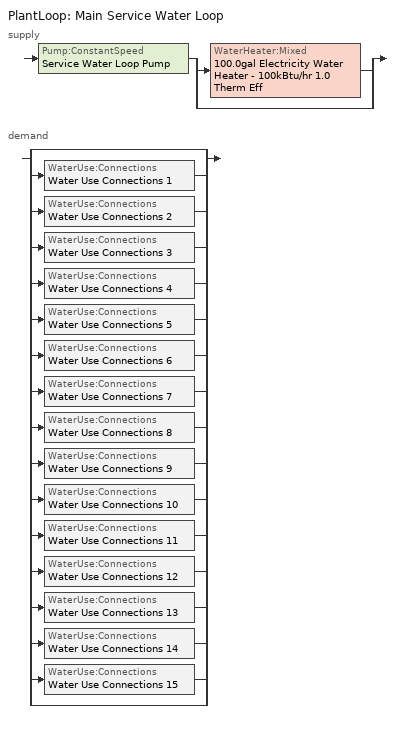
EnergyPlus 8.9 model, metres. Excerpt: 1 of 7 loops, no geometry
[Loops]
PlantLoop 'Main Service Water Loop'
 supply: Pump:ConstantSpeed 'Service Water Loop Pump' > split
  | WaterHeater:Mixed '100.0gal Electricity Water Heater - 100kBtu/hr 1.0 Therm Eff'
  | bypass
 demand: split
  | bypass
  | WaterUse:Connections 'Water Use Connections 1'
  | WaterUse:Connections 'Water Use Connections 2'
  | WaterUse:Connections 'Water Use Connections 3'
  | WaterUse:Connections 'Water Use Connections 4'
  | WaterUse:Connections 'Water Use Connections 5'
  | WaterUse:Connections 'Water Use Connections 6'
  | WaterUse:Connections 'Water Use Connections 7'
  | WaterUse:Connections 'Water Use Connections 8'
  | WaterUse:Connections 'Water Use Connections 9'
  | WaterUse:Connections 'Water Use Connections 10'
  | WaterUse:Connections 'Water Use Connections 11'
  | WaterUse:Connections 'Water Use Connections 12'
  | WaterUse:Connections 'Water Use Connections 13'
  | WaterUse:Connections 'Water Use Connections 14'
  | WaterUse:Connections 'Water Use Connections 15'
  | bypass
[SetpointManager:Scheduled]
Service hot water setpoint manager: Control Variable=Temperature; Schedule=Service Water Loop Temp - 140F
[PlantLoop]
Main Service Water Loop: Fluid Type=Water; Plant Equipment Operation Scheme=Main Service Water Loop Operation Schemes; Maximum Loop Temperature {C}=60; Minimum Loop Temperature {C}=10; Maximum Loop Flow Rate {m3/s}=Autosize; Minimum Loop Flow Rate {m3/s}=0; Plant Loop Volume {m3}=Autocalculate; Load Distribution Scheme=Optimal; Plant Loop Demand Calculation Scheme=SingleSetpoint
[Sizing:Plant]
Main Service Water Loop: Loop Type=Heating; Design Loop Exit Temperature {C}=60; Loop Design Temperature Difference {deltaC}=5; Sizing Option=NonCoincident; Zone Timesteps in Averaging Window=1; Coincident Sizing Factor Mode=None
[Pump:ConstantSpeed]
Service Water Loop Pump: Design Flow Rate {m3/s}=Autosize; Design Pump Head {Pa}=29891; Design Power Consumption {W}=Autosize; Motor Efficiency=0.7; Fraction of Motor Inefficiencies to Fluid Stream=0; Pump Control Type=Intermittent; Design Power Sizing Method=PowerPerFlowPerPressure; Design Electric Power per Unit Flow Rate {W/(m3/s)}=348701.1; Design Shaft Power per Unit Flow Rate per Unit Head=1.28205
[PlantEquipmentOperationSchemes]
Main Service Water Loop Operation Schemes: Control Scheme Object Type 1=PlantEquipmentOperation:HeatingLoad; Control Scheme Name 1=Main Service Water Loop Heating Operation Scheme; Control Scheme Schedule Name 1=Always On Discrete
[PlantEquipmentList]
Main Service Water Loop Heating Equipment List: WaterHeater:Mixed, 100.0gal Electricity Water Heater - 100kBtu/hr 1.0 Therm Eff
[WaterHeater:Mixed]
100.0gal Electricity Water Heater - 100kBtu/hr 1.0 Therm Eff: Tank Volume {m3}=0.378541; Setpoint Temperature Schedule=Service Water Loop Temp - 140F; Deadband Temperature Difference {deltaC}=2; Maximum Temperature Limit {C}=82.2222; Heater Control Type=Cycle; Heater Maximum Capacity {W}=29307.1; Heater Ignition Minimum Flow Rate {m3/s}=0; Heater Ignition Delay {s}=0; Heater Fuel Type=Electricity; Heater Thermal Efficiency=1; Off Cycle Parasitic Fuel Consumption Rate {W}=1276.95; Off Cycle Parasitic Fuel Type=Electricity; Off Cycle Parasitic Heat Fraction to Tank=0.8; On Cycle Parasitic Fuel Consumption Rate {W}=1276.95; On Cycle Parasitic Fuel Type=Electricity; On Cycle Parasitic Heat Fraction to Tank=0; Ambient Temperature Indicator=Schedule; Ambient Temperature Schedule=Water Heater Ambient Temp Schedule - 70F; Off Cycle Loss Coefficient to Ambient Temperature {W/K}=2.78836; Off Cycle Loss Fraction to Zone=1; On Cycle Loss Coefficient to Ambient Temperature {W/K}=2.78836; On Cycle Loss Fraction to Zone=1; Use Side Effectiveness=1; Source Side Effectiveness=1; Use Side Design Flow Rate {m3/s}=Autosize; Source Side Design Flow Rate {m3/s}=Autosize; Indirect Water Heating Recovery Time {hr}=1.5; Source Side Flow Control Mode=IndirectHeatPrimarySetpoint
[WaterUse:Connections]
Name | Water Use Equipment Name 1
Water Use Connections 1 | Core_bottom Service Water Use 0.38gal/min
Water Use Connections 2 | Core_mid Service Water Use 0.38gal/min
Water Use Connections 3 | Core_top Service Water Use 0.38gal/min
Water Use Connections 4 | Perimeter_bot_zn_1 Service Water Use 0.08gal/min
Water Use Connections 5 | Perimeter_bot_zn_2 Service Water Use 0.05gal/min
Water Use Connections 6 | Perimeter_bot_zn_3 Service Water Use 0.08gal/min
Water Use Connections 7 | Perimeter_bot_zn_4 Service Water Use 0.05gal/min
Water Use Connections 8 | Perimeter_mid_zn_1 Service Water Use 0.08gal/min
Water Use Connections 9 | Perimeter_mid_zn_2 Service Water Use 0.05gal/min
Water Use Connections 10 | Perimeter_mid_zn_3 Service Water Use 0.08gal/min
Water Use Connections 11 | Perimeter_mid_zn_4 Service Water Use 0.05gal/min
Water Use Connections 12 | Perimeter_top_zn_1 Service Water Use 0.08gal/min
Water Use Connections 13 | Perimeter_top_zn_2 Service Water Use 0.05gal/min
Water Use Connections 14 | Perimeter_top_zn_3 Service Water Use 0.08gal/min
Water Use Connections 15 | Perimeter_top_zn_4 Service Water Use 0.05gal/min
[WaterUse:Equipment] Flow Rate Fraction Schedule=NECB-A-Service Water Heating
Name | Peak Flow Rate {m3/s} | Target Temperature Schedule | Zone | Sensible Fraction Schedule | Latent Fraction Schedule
Core_bottom Service Water Use 0.38gal/min | 2.38083e-05 | Schedule Ruleset 5 | Sp-Core_bottom Sys-6 Flr-2 Sch-A HPlcmt-core ZN | Schedule Ruleset 3 | Schedule Ruleset 4
Core_mid Service Water Use 0.38gal/min | 2.38083e-05 | Schedule Ruleset 8 | Sp-Core_mid Sys-6 Flr-3 Sch-A HPlcmt-core ZN | Schedule Ruleset 6 | Schedule Ruleset 7
Core_top Service Water Use 0.38gal/min | 2.38083e-05 | Schedule Ruleset 11 | Sp-Core_top Sys-6 Flr-1 Sch-A HPlcmt-core ZN | Schedule Ruleset 9 | Schedule Ruleset 10
Perimeter_bot_zn_1 Service Water Use 0.08gal/min | 5.01899e-06 | Schedule Ruleset 14 | Sp-Perimeter_bot_ZN_1 Sys-6 Flr-2 Sch-A HPlcmt-south ZN | Schedule Ruleset 12 | Schedule Ruleset 13
Perimeter_bot_zn_2 Service Water Use 0.05gal/min | 3.17744e-06 | Schedule Ruleset 17 | Sp-Perimeter_bot_ZN_2 Sys-6 Flr-2 Sch-A HPlcmt-east ZN | Schedule Ruleset 15 | Schedule Ruleset 16
Perimeter_bot_zn_3 Service Water Use 0.08gal/min | 5.01899e-06 | Schedule Ruleset 20 | Sp-Perimeter_bot_ZN_3 Sys-6 Flr-2 Sch-A HPlcmt-north ZN | Schedule Ruleset 18 | Schedule Ruleset 19
Perimeter_bot_zn_4 Service Water Use 0.05gal/min | 3.17723e-06 | Schedule Ruleset 23 | Sp-Perimeter_bot_ZN_4 Sys-6 Flr-2 Sch-A HPlcmt-west ZN | Schedule Ruleset 21 | Schedule Ruleset 22
Perimeter_mid_zn_1 Service Water Use 0.08gal/min | 5.01899e-06 | Schedule Ruleset 26 | Sp-Perimeter_mid_ZN_1 Sys-6 Flr-3 Sch-A HPlcmt-south ZN | Schedule Ruleset 24 | Schedule Ruleset 25
Perimeter_mid_zn_2 Service Water Use 0.05gal/min | 3.17744e-06 | Schedule Ruleset 29 | Sp-Perimeter_mid_ZN_2 Sys-6 Flr-3 Sch-A HPlcmt-east ZN | Schedule Ruleset 27 | Schedule Ruleset 28
Perimeter_mid_zn_3 Service Water Use 0.08gal/min | 5.01899e-06 | Schedule Ruleset 32 | Sp-Perimeter_mid_ZN_3 Sys-6 Flr-3 Sch-A HPlcmt-north ZN | Schedule Ruleset 30 | Schedule Ruleset 31
Perimeter_mid_zn_4 Service Water Use 0.05gal/min | 3.17723e-06 | Schedule Ruleset 35 | Sp-Perimeter_mid_ZN_4 Sys-6 Flr-3 Sch-A HPlcmt-west ZN | Schedule Ruleset 33 | Schedule Ruleset 34
Perimeter_top_zn_1 Service Water Use 0.08gal/min | 5.01899e-06 | Schedule Ruleset 38 | Sp-Perimeter_top_ZN_1 Sys-6 Flr-1 Sch-A HPlcmt-south ZN | Schedule Ruleset 36 | Schedule Ruleset 37
Perimeter_top_zn_2 Service Water Use 0.05gal/min | 3.17744e-06 | Schedule Ruleset 41 | Sp-Perimeter_top_ZN_2 Sys-6 Flr-1 Sch-A HPlcmt-east ZN | Schedule Ruleset 39 | Schedule Ruleset 40
Perimeter_top_zn_3 Service Water Use 0.08gal/min | 5.01899e-06 | Schedule Ruleset 44 | Sp-Perimeter_top_ZN_3 Sys-6 Flr-1 Sch-A HPlcmt-north ZN | Schedule Ruleset 42 | Schedule Ruleset 43
Perimeter_top_zn_4 Service Water Use 0.05gal/min | 3.17723e-06 | Schedule Ruleset 47 | Sp-Perimeter_top_ZN_4 Sys-6 Flr-1 Sch-A HPlcmt-west ZN | Schedule Ruleset 45 | Schedule Ruleset 46
[PlantEquipmentOperation:HeatingLoad]
Main Service Water Loop Heating Operation Scheme: Load Range Lower Limit 1 {W}=0; Load Range Upper Limit 1 {W}=1000000000; Range Equipment List Name 1=Main Service Water Loop Heating Equipment List
[Schedule:Day:Interval]
NECB-A-Service Water Heating Default; NECB-A-Service Water Heating Default|Wkdy Day: No, 07:00, 0.05, 08:00, 0.1, 10:00, 0.5, 16:00, 0.9, 17:00, 0.7, 18:00, 0.5, 19:00, 0.3, 22:00, 0.2, 24:00, 0.05
NECB-A-Service Water Heating Sat Day; NECB-A-Service Water Heating Sun|Hol Day; Schedule Day 11; Schedule Day 14; Schedule Day 17; Schedule Day 20; Schedule Day 23; Schedule Day 26; Schedule Day 29; Schedule Day 32; Schedule Day 35; Schedule Day 38; Schedule Day 41; Schedule Day 44; Schedule Day 47; Schedule Day 50; Schedule Day 8: No, 24:00, 0.05
Schedule Day 10; Schedule Day 13; Schedule Day 16; Schedule Day 19; Schedule Day 22; Schedule Day 25; Schedule Day 28; Schedule Day 31; Schedule Day 34; Schedule Day 37; Schedule Day 40; Schedule Day 43; Schedule Day 46; Schedule Day 49; Schedule Day 7: No, 24:00, 0.2
Schedule Day 12; Schedule Day 15; Schedule Day 18; Schedule Day 21; Schedule Day 24; Schedule Day 27; Schedule Day 30; Schedule Day 33; Schedule Day 36; Schedule Day 39; Schedule Day 42; Schedule Day 45; Schedule Day 48; Schedule Day 51; Schedule Day 9; Service Water Loop Temp - 140F Default: No, 24:00, 60
Water Heater Ambient Temp Schedule - 70F Default: No, 24:00, 21.1111
[Schedule:Week:Daily]
Schedule:Week:Daily {c3bbe2cf-bcdc-459b-a2f9-f0976064008e}: NECB-A-Service Water Heating Sun|Hol Day, NECB-A-Service Water Heating Default|Wkdy Day, NECB-A-Service Water Heating Default|Wkdy Day, NECB-A-Service Water Heating Default|Wkdy Day, NECB-A-Service Water Heating Default|Wkdy Day, NECB-A-Service Water Heating Default|Wkdy Day, NECB-A-Service Water Heating Sat Day, NECB-A-Service Water Heating Default, NECB-A-Service Water Heating Default, NECB-A-Service Water Heating Default, NECB-A-Service Water Heating Default, NECB-A-Service Water Heating Default
Schedule:Week:Daily {16ba134e-001b-49b5-adef-8b0db047665d}: Schedule Day 14, Schedule Day 14, Schedule Day 14, Schedule Day 14, Schedule Day 14, Schedule Day 14, Schedule Day 14, Schedule Day 14, Schedule Day 14, Schedule Day 14, Schedule Day 14, Schedule Day 14
Schedule:Week:Daily {bdd36728-7f7d-4c16-8fb3-d9ea3b05f912}: Schedule Day 15, Schedule Day 15, Schedule Day 15, Schedule Day 15, Schedule Day 15, Schedule Day 15, Schedule Day 15, Schedule Day 15, Schedule Day 15, Schedule Day 15, Schedule Day 15, Schedule Day 15
Schedule:Week:Daily {49142b1b-cf20-4af4-b0d5-f4186274efb2}: Schedule Day 16, Schedule Day 16, Schedule Day 16, Schedule Day 16, Schedule Day 16, Schedule Day 16, Schedule Day 16, Schedule Day 16, Schedule Day 16, Schedule Day 16, Schedule Day 16, Schedule Day 16
Schedule:Week:Daily {df99682e-91ec-41d1-aa13-dfd98a4d3693}: Schedule Day 17, Schedule Day 17, Schedule Day 17, Schedule Day 17, Schedule Day 17, Schedule Day 17, Schedule Day 17, Schedule Day 17, Schedule Day 17, Schedule Day 17, Schedule Day 17, Schedule Day 17
Schedule:Week:Daily {8347666a-18b7-4286-beeb-bc2c321fd677}: Schedule Day 18, Schedule Day 18, Schedule Day 18, Schedule Day 18, Schedule Day 18, Schedule Day 18, Schedule Day 18, Schedule Day 18, Schedule Day 18, Schedule Day 18, Schedule Day 18, Schedule Day 18
Schedule:Week:Daily {7fef5bc1-0f41-4aba-afc1-9a1fec5a4c4b}: Schedule Day 19, Schedule Day 19, Schedule Day 19, Schedule Day 19, Schedule Day 19, Schedule Day 19, Schedule Day 19, Schedule Day 19, Schedule Day 19, Schedule Day 19, Schedule Day 19, Schedule Day 19
Schedule:Week:Daily {b357b5e2-20ad-4d64-b129-0a9affc61670}: Schedule Day 20, Schedule Day 20, Schedule Day 20, Schedule Day 20, Schedule Day 20, Schedule Day 20, Schedule Day 20, Schedule Day 20, Schedule Day 20, Schedule Day 20, Schedule Day 20, Schedule Day 20
Schedule:Week:Daily {6024bc36-502b-4e5c-ad2e-06e56f02e285}: Schedule Day 21, Schedule Day 21, Schedule Day 21, Schedule Day 21, Schedule Day 21, Schedule Day 21, Schedule Day 21, Schedule Day 21, Schedule Day 21, Schedule Day 21, Schedule Day 21, Schedule Day 21
Schedule:Week:Daily {21af6589-2bf8-4b86-8644-9e866868c29d}: Schedule Day 22, Schedule Day 22, Schedule Day 22, Schedule Day 22, Schedule Day 22, Schedule Day 22, Schedule Day 22, Schedule Day 22, Schedule Day 22, Schedule Day 22, Schedule Day 22, Schedule Day 22
Schedule:Week:Daily {75fb4ea0-631a-4d5a-be34-d9e9683042b9}: Schedule Day 23, Schedule Day 23, Schedule Day 23, Schedule Day 23, Schedule Day 23, Schedule Day 23, Schedule Day 23, Schedule Day 23, Schedule Day 23, Schedule Day 23, Schedule Day 23, Schedule Day 23
Schedule:Week:Daily {0cf471b5-d680-4c75-aba5-4ae565e330ee}: Schedule Day 24, Schedule Day 24, Schedule Day 24, Schedule Day 24, Schedule Day 24, Schedule Day 24, Schedule Day 24, Schedule Day 24, Schedule Day 24, Schedule Day 24, Schedule Day 24, Schedule Day 24
Schedule:Week:Daily {edc2d413-e105-4c90-b5b6-a6e5f1605b47}: Schedule Day 25, Schedule Day 25, Schedule Day 25, Schedule Day 25, Schedule Day 25, Schedule Day 25, Schedule Day 25, Schedule Day 25, Schedule Day 25, Schedule Day 25, Schedule Day 25, Schedule Day 25
Schedule:Week:Daily {55e0fd51-8b2c-431f-8083-7039de35dcb0}: Schedule Day 26, Schedule Day 26, Schedule Day 26, Schedule Day 26, Schedule Day 26, Schedule Day 26, Schedule Day 26, Schedule Day 26, Schedule Day 26, Schedule Day 26, Schedule Day 26, Schedule Day 26
Schedule:Week:Daily {33375c2a-43fd-428a-83b5-d7ed2cb19382}: Schedule Day 27, Schedule Day 27, Schedule Day 27, Schedule Day 27, Schedule Day 27, Schedule Day 27, Schedule Day 27, Schedule Day 27, Schedule Day 27, Schedule Day 27, Schedule Day 27, Schedule Day 27
Schedule:Week:Daily {7aceaafc-3815-4f0a-b1ec-3d961511c0cd}: Schedule Day 28, Schedule Day 28, Schedule Day 28, Schedule Day 28, Schedule Day 28, Schedule Day 28, Schedule Day 28, Schedule Day 28, Schedule Day 28, Schedule Day 28, Schedule Day 28, Schedule Day 28
Schedule:Week:Daily {f341fca8-af53-4064-b413-a499f2c2a52c}: Schedule Day 29, Schedule Day 29, Schedule Day 29, Schedule Day 29, Schedule Day 29, Schedule Day 29, Schedule Day 29, Schedule Day 29, Schedule Day 29, Schedule Day 29, Schedule Day 29, Schedule Day 29
Schedule:Week:Daily {64ed738e-9eda-493a-86cf-de1c0ac2c558}: Schedule Day 30, Schedule Day 30, Schedule Day 30, Schedule Day 30, Schedule Day 30, Schedule Day 30, Schedule Day 30, Schedule Day 30, Schedule Day 30, Schedule Day 30, Schedule Day 30, Schedule Day 30
Schedule:Week:Daily {b8ceeba1-8360-4fd5-8bf2-836b4420e04a}: Schedule Day 31, Schedule Day 31, Schedule Day 31, Schedule Day 31, Schedule Day 31, Schedule Day 31, Schedule Day 31, Schedule Day 31, Schedule Day 31, Schedule Day 31, Schedule Day 31, Schedule Day 31
Schedule:Week:Daily {80f87c5d-3165-4946-9936-b5d9e90a7f01}: Schedule Day 32, Schedule Day 32, Schedule Day 32, Schedule Day 32, Schedule Day 32, Schedule Day 32, Schedule Day 32, Schedule Day 32, Schedule Day 32, Schedule Day 32, Schedule Day 32, Schedule Day 32
Schedule:Week:Daily {30a94ac8-3db1-44ea-abfe-5d32134f7b11}: Schedule Day 33, Schedule Day 33, Schedule Day 33, Schedule Day 33, Schedule Day 33, Schedule Day 33, Schedule Day 33, Schedule Day 33, Schedule Day 33, Schedule Day 33, Schedule Day 33, Schedule Day 33
Schedule:Week:Daily {6f42b517-51c6-4eb2-9436-6559036e29fa}: Schedule Day 7, Schedule Day 7, Schedule Day 7, Schedule Day 7, Schedule Day 7, Schedule Day 7, Schedule Day 7, Schedule Day 7, Schedule Day 7, Schedule Day 7, Schedule Day 7, Schedule Day 7
Schedule:Week:Daily {6bb84079-eee0-42bb-98e5-49774a7593e1}: Schedule Day 34, Schedule Day 34, Schedule Day 34, Schedule Day 34, Schedule Day 34, Schedule Day 34, Schedule Day 34, Schedule Day 34, Schedule Day 34, Schedule Day 34, Schedule Day 34, Schedule Day 34
Schedule:Week:Daily {dafad70f-3a92-4601-bd4f-236655f0f995}: Schedule Day 35, Schedule Day 35, Schedule Day 35, Schedule Day 35, Schedule Day 35, Schedule Day 35, Schedule Day 35, Schedule Day 35, Schedule Day 35, Schedule Day 35, Schedule Day 35, Schedule Day 35
Schedule:Week:Daily {ddca21a9-1a77-4a34-81f3-82ceee39fbb7}: Schedule Day 36, Schedule Day 36, Schedule Day 36, Schedule Day 36, Schedule Day 36, Schedule Day 36, Schedule Day 36, Schedule Day 36, Schedule Day 36, Schedule Day 36, Schedule Day 36, Schedule Day 36
Schedule:Week:Daily {7995a29e-0cf8-4160-9f7f-77b4cba65942}: Schedule Day 37, Schedule Day 37, Schedule Day 37, Schedule Day 37, Schedule Day 37, Schedule Day 37, Schedule Day 37, Schedule Day 37, Schedule Day 37, Schedule Day 37, Schedule Day 37, Schedule Day 37
Schedule:Week:Daily {997e135f-c299-46fc-850e-56ceca3c6ea0}: Schedule Day 38, Schedule Day 38, Schedule Day 38, Schedule Day 38, Schedule Day 38, Schedule Day 38, Schedule Day 38, Schedule Day 38, Schedule Day 38, Schedule Day 38, Schedule Day 38, Schedule Day 38
Schedule:Week:Daily {542d7c57-3fb0-4193-81c7-24085f4c6762}: Schedule Day 39, Schedule Day 39, Schedule Day 39, Schedule Day 39, Schedule Day 39, Schedule Day 39, Schedule Day 39, Schedule Day 39, Schedule Day 39, Schedule Day 39, Schedule Day 39, Schedule Day 39
Schedule:Week:Daily {661f2eca-a925-42de-b1ff-ea9c44c4af86}: Schedule Day 40, Schedule Day 40, Schedule Day 40, Schedule Day 40, Schedule Day 40, Schedule Day 40, Schedule Day 40, Schedule Day 40, Schedule Day 40, Schedule Day 40, Schedule Day 40, Schedule Day 40
Schedule:Week:Daily {0c58b999-e74b-442f-932b-26b8a8695af5}: Schedule Day 41, Schedule Day 41, Schedule Day 41, Schedule Day 41, Schedule Day 41, Schedule Day 41, Schedule Day 41, Schedule Day 41, Schedule Day 41, Schedule Day 41, Schedule Day 41, Schedule Day 41
Schedule:Week:Daily {eede3c3a-a3ac-46b2-8541-0246586445f0}: Schedule Day 42, Schedule Day 42, Schedule Day 42, Schedule Day 42, Schedule Day 42, Schedule Day 42, Schedule Day 42, Schedule Day 42, Schedule Day 42, Schedule Day 42, Schedule Day 42, Schedule Day 42
Schedule:Week:Daily {7883f4db-ff7c-480c-a250-4289843e6408}: Schedule Day 43, Schedule Day 43, Schedule Day 43, Schedule Day 43, Schedule Day 43, Schedule Day 43, Schedule Day 43, Schedule Day 43, Schedule Day 43, Schedule Day 43, Schedule Day 43, Schedule Day 43
Schedule:Week:Daily {75f83706-134c-4888-b9df-d59d2cf85ac7}: Schedule Day 8, Schedule Day 8, Schedule Day 8, Schedule Day 8, Schedule Day 8, Schedule Day 8, Schedule Day 8, Schedule Day 8, Schedule Day 8, Schedule Day 8, Schedule Day 8, Schedule Day 8
Schedule:Week:Daily {6b2e4ccc-5b88-4266-9dd9-b7388a7bc2d2}: Schedule Day 44, Schedule Day 44, Schedule Day 44, Schedule Day 44, Schedule Day 44, Schedule Day 44, Schedule Day 44, Schedule Day 44, Schedule Day 44, Schedule Day 44, Schedule Day 44, Schedule Day 44
Schedule:Week:Daily {cd15a20f-7642-40af-a3da-1aa193d9ab22}: Schedule Day 45, Schedule Day 45, Schedule Day 45, Schedule Day 45, Schedule Day 45, Schedule Day 45, Schedule Day 45, Schedule Day 45, Schedule Day 45, Schedule Day 45, Schedule Day 45, Schedule Day 45
Schedule:Week:Daily {73558b42-727c-462c-8204-2d40decaaf4a}: Schedule Day 46, Schedule Day 46, Schedule Day 46, Schedule Day 46, Schedule Day 46, Schedule Day 46, Schedule Day 46, Schedule Day 46, Schedule Day 46, Schedule Day 46, Schedule Day 46, Schedule Day 46
Schedule:Week:Daily {3bf3c9d0-e25d-4908-85be-b66f2c5fe2d5}: Schedule Day 47, Schedule Day 47, Schedule Day 47, Schedule Day 47, Schedule Day 47, Schedule Day 47, Schedule Day 47, Schedule Day 47, Schedule Day 47, Schedule Day 47, Schedule Day 47, Schedule Day 47
Schedule:Week:Daily {e1783503-8e0b-4e15-b505-628751c4cd8e}: Schedule Day 48, Schedule Day 48, Schedule Day 48, Schedule Day 48, Schedule Day 48, Schedule Day 48, Schedule Day 48, Schedule Day 48, Schedule Day 48, Schedule Day 48, Schedule Day 48, Schedule Day 48
Schedule:Week:Daily {928f41a6-4803-4f0f-b9e0-cf8d7e4d4400}: Schedule Day 49, Schedule Day 49, Schedule Day 49, Schedule Day 49, Schedule Day 49, Schedule Day 49, Schedule Day 49, Schedule Day 49, Schedule Day 49, Schedule Day 49, Schedule Day 49, Schedule Day 49
Schedule:Week:Daily {928b6c70-d347-44e1-b62b-de467d405437}: Schedule Day 50, Schedule Day 50, Schedule Day 50, Schedule Day 50, Schedule Day 50, Schedule Day 50, Schedule Day 50, Schedule Day 50, Schedule Day 50, Schedule Day 50, Schedule Day 50, Schedule Day 50
Schedule:Week:Daily {47f13d8c-45c7-48d2-85b0-be1e38b2ea64}: Schedule Day 51, Schedule Day 51, Schedule Day 51, Schedule Day 51, Schedule Day 51, Schedule Day 51, Schedule Day 51, Schedule Day 51, Schedule Day 51, Schedule Day 51, Schedule Day 51, Schedule Day 51
Schedule:Week:Daily {8ad0d6fb-bd57-41f7-943a-7ad16a6fdadd}: Schedule Day 9, Schedule Day 9, Schedule Day 9, Schedule Day 9, Schedule Day 9, Schedule Day 9, Schedule Day 9, Schedule Day 9, Schedule Day 9, Schedule Day 9, Schedule Day 9, Schedule Day 9
Schedule:Week:Daily {8a119372-d310-4045-a478-4dc9946e845b}: Schedule Day 10, Schedule Day 10, Schedule Day 10, Schedule Day 10, Schedule Day 10, Schedule Day 10, Schedule Day 10, Schedule Day 10, Schedule Day 10, Schedule Day 10, Schedule Day 10, Schedule Day 10
Schedule:Week:Daily {b90116bf-d9c4-4418-8266-c5e7d5fb6882}: Schedule Day 11, Schedule Day 11, Schedule Day 11, Schedule Day 11, Schedule Day 11, Schedule Day 11, Schedule Day 11, Schedule Day 11, Schedule Day 11, Schedule Day 11, Schedule Day 11, Schedule Day 11
Schedule:Week:Daily {d32fc711-17e6-4a90-ba8a-3b3bd23d0d49}: Schedule Day 12, Schedule Day 12, Schedule Day 12, Schedule Day 12, Schedule Day 12, Schedule Day 12, Schedule Day 12, Schedule Day 12, Schedule Day 12, Schedule Day 12, Schedule Day 12, Schedule Day 12
Schedule:Week:Daily {69b3c750-f39f-4de3-8178-f7e5b13cd38a}: Schedule Day 13, Schedule Day 13, Schedule Day 13, Schedule Day 13, Schedule Day 13, Schedule Day 13, Schedule Day 13, Schedule Day 13, Schedule Day 13, Schedule Day 13, Schedule Day 13, Schedule Day 13
Schedule:Week:Daily {a7260e58-b373-4064-9fda-7c6c5b4af683}: Service Water Loop Temp - 140F Default, Service Water Loop Temp - 140F Default, Service Water Loop Temp - 140F Default, Service Water Loop Temp - 140F Default, Service Water Loop Temp - 140F Default, Service Water Loop Temp - 140F Default, Service Water Loop Temp - 140F Default, Service Water Loop Temp - 140F Default, Service Water Loop Temp - 140F Default, Service Water Loop Temp - 140F Default, Service Water Loop Temp - 140F Default, Service Water Loop Temp - 140F Default
Schedule:Week:Daily {ead68ed8-1a47-42ba-9ecc-c067d8584755}: Water Heater Ambient Temp Schedule - 70F Default, Water Heater Ambient Temp Schedule - 70F Default, Water Heater Ambient Temp Schedule - 70F Default, Water Heater Ambient Temp Schedule - 70F Default, Water Heater Ambient Temp Schedule - 70F Default, Water Heater Ambient Temp Schedule - 70F Default, Water Heater Ambient Temp Schedule - 70F Default, Water Heater Ambient Temp Schedule - 70F Default, Water Heater Ambient Temp Schedule - 70F Default, Water Heater Ambient Temp Schedule - 70F Default, Water Heater Ambient Temp Schedule - 70F Default, Water Heater Ambient Temp Schedule - 70F Default
[Schedule:Year]
NECB-A-Service Water Heating: Schedule:Week:Daily {c3bbe2cf-bcdc-459b-a2f9-f0976064008e}, 1, 1, 12, 31
Schedule Ruleset 10: Schedule:Week:Daily {16ba134e-001b-49b5-adef-8b0db047665d}, 1, 1, 12, 31
Schedule Ruleset 11: Schedule:Week:Daily {bdd36728-7f7d-4c16-8fb3-d9ea3b05f912}, 1, 1, 12, 31
Schedule Ruleset 12: Schedule:Week:Daily {49142b1b-cf20-4af4-b0d5-f4186274efb2}, 1, 1, 12, 31
Schedule Ruleset 13: Schedule:Week:Daily {df99682e-91ec-41d1-aa13-dfd98a4d3693}, 1, 1, 12, 31
Schedule Ruleset 14: Schedule:Week:Daily {8347666a-18b7-4286-beeb-bc2c321fd677}, 1, 1, 12, 31
Schedule Ruleset 15: Schedule:Week:Daily {7fef5bc1-0f41-4aba-afc1-9a1fec5a4c4b}, 1, 1, 12, 31
Schedule Ruleset 16: Schedule:Week:Daily {b357b5e2-20ad-4d64-b129-0a9affc61670}, 1, 1, 12, 31
Schedule Ruleset 17: Schedule:Week:Daily {6024bc36-502b-4e5c-ad2e-06e56f02e285}, 1, 1, 12, 31
Schedule Ruleset 18: Schedule:Week:Daily {21af6589-2bf8-4b86-8644-9e866868c29d}, 1, 1, 12, 31
Schedule Ruleset 19: Schedule:Week:Daily {75fb4ea0-631a-4d5a-be34-d9e9683042b9}, 1, 1, 12, 31
Schedule Ruleset 20: Schedule:Week:Daily {0cf471b5-d680-4c75-aba5-4ae565e330ee}, 1, 1, 12, 31
Schedule Ruleset 21: Schedule:Week:Daily {edc2d413-e105-4c90-b5b6-a6e5f1605b47}, 1, 1, 12, 31
Schedule Ruleset 22: Schedule:Week:Daily {55e0fd51-8b2c-431f-8083-7039de35dcb0}, 1, 1, 12, 31
Schedule Ruleset 23: Schedule:Week:Daily {33375c2a-43fd-428a-83b5-d7ed2cb19382}, 1, 1, 12, 31
Schedule Ruleset 24: Schedule:Week:Daily {7aceaafc-3815-4f0a-b1ec-3d961511c0cd}, 1, 1, 12, 31
Schedule Ruleset 25: Schedule:Week:Daily {f341fca8-af53-4064-b413-a499f2c2a52c}, 1, 1, 12, 31
Schedule Ruleset 26: Schedule:Week:Daily {64ed738e-9eda-493a-86cf-de1c0ac2c558}, 1, 1, 12, 31
Schedule Ruleset 27: Schedule:Week:Daily {b8ceeba1-8360-4fd5-8bf2-836b4420e04a}, 1, 1, 12, 31
Schedule Ruleset 28: Schedule:Week:Daily {80f87c5d-3165-4946-9936-b5d9e90a7f01}, 1, 1, 12, 31
Schedule Ruleset 29: Schedule:Week:Daily {30a94ac8-3db1-44ea-abfe-5d32134f7b11}, 1, 1, 12, 31
Schedule Ruleset 3: Schedule:Week:Daily {6f42b517-51c6-4eb2-9436-6559036e29fa}, 1, 1, 12, 31
Schedule Ruleset 30: Schedule:Week:Daily {6bb84079-eee0-42bb-98e5-49774a7593e1}, 1, 1, 12, 31
Schedule Ruleset 31: Schedule:Week:Daily {dafad70f-3a92-4601-bd4f-236655f0f995}, 1, 1, 12, 31
Schedule Ruleset 32: Schedule:Week:Daily {ddca21a9-1a77-4a34-81f3-82ceee39fbb7}, 1, 1, 12, 31
Schedule Ruleset 33: Schedule:Week:Daily {7995a29e-0cf8-4160-9f7f-77b4cba65942}, 1, 1, 12, 31
Schedule Ruleset 34: Schedule:Week:Daily {997e135f-c299-46fc-850e-56ceca3c6ea0}, 1, 1, 12, 31
Schedule Ruleset 35: Schedule:Week:Daily {542d7c57-3fb0-4193-81c7-24085f4c6762}, 1, 1, 12, 31
Schedule Ruleset 36: Schedule:Week:Daily {661f2eca-a925-42de-b1ff-ea9c44c4af86}, 1, 1, 12, 31
Schedule Ruleset 37: Schedule:Week:Daily {0c58b999-e74b-442f-932b-26b8a8695af5}, 1, 1, 12, 31
Schedule Ruleset 38: Schedule:Week:Daily {eede3c3a-a3ac-46b2-8541-0246586445f0}, 1, 1, 12, 31
Schedule Ruleset 39: Schedule:Week:Daily {7883f4db-ff7c-480c-a250-4289843e6408}, 1, 1, 12, 31
Schedule Ruleset 4: Schedule:Week:Daily {75f83706-134c-4888-b9df-d59d2cf85ac7}, 1, 1, 12, 31
Schedule Ruleset 40: Schedule:Week:Daily {6b2e4ccc-5b88-4266-9dd9-b7388a7bc2d2}, 1, 1, 12, 31
Schedule Ruleset 41: Schedule:Week:Daily {cd15a20f-7642-40af-a3da-1aa193d9ab22}, 1, 1, 12, 31
Schedule Ruleset 42: Schedule:Week:Daily {73558b42-727c-462c-8204-2d40decaaf4a}, 1, 1, 12, 31
Schedule Ruleset 43: Schedule:Week:Daily {3bf3c9d0-e25d-4908-85be-b66f2c5fe2d5}, 1, 1, 12, 31
Schedule Ruleset 44: Schedule:Week:Daily {e1783503-8e0b-4e15-b505-628751c4cd8e}, 1, 1, 12, 31
Schedule Ruleset 45: Schedule:Week:Daily {928f41a6-4803-4f0f-b9e0-cf8d7e4d4400}, 1, 1, 12, 31
Schedule Ruleset 46: Schedule:Week:Daily {928b6c70-d347-44e1-b62b-de467d405437}, 1, 1, 12, 31
Schedule Ruleset 47: Schedule:Week:Daily {47f13d8c-45c7-48d2-85b0-be1e38b2ea64}, 1, 1, 12, 31
Schedule Ruleset 5: Schedule:Week:Daily {8ad0d6fb-bd57-41f7-943a-7ad16a6fdadd}, 1, 1, 12, 31
Schedule Ruleset 6: Schedule:Week:Daily {8a119372-d310-4045-a478-4dc9946e845b}, 1, 1, 12, 31
Schedule Ruleset 7: Schedule:Week:Daily {b90116bf-d9c4-4418-8266-c5e7d5fb6882}, 1, 1, 12, 31
Schedule Ruleset 8: Schedule:Week:Daily {d32fc711-17e6-4a90-ba8a-3b3bd23d0d49}, 1, 1, 12, 31
Schedule Ruleset 9: Schedule:Week:Daily {69b3c750-f39f-4de3-8178-f7e5b13cd38a}, 1, 1, 12, 31
Service Water Loop Temp - 140F: Schedule:Week:Daily {a7260e58-b373-4064-9fda-7c6c5b4af683}, 1, 1, 12, 31
Water Heater Ambient Temp Schedule - 70F: Schedule:Week:Daily {ead68ed8-1a47-42ba-9ecc-c067d8584755}, 1, 1, 12, 31
[Schedule:Constant]
Always On Discrete: Hourly Value=1
